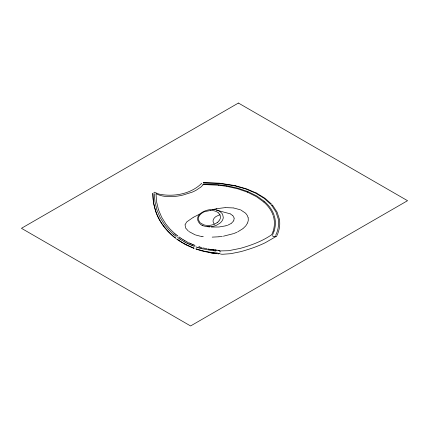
<?xml version="1.0" encoding="UTF-8"?>
<svg xmlns="http://www.w3.org/2000/svg" width="429" height="429" viewBox="0 0 429 429"><rect width="100%" height="100%" fill="white"/><g stroke="black" fill="none" stroke-linecap="round" stroke-linejoin="round"><path stroke-width="0.64" d="M154.354 193.667L154.96 201.812L156.858 209.776M156.022 194.005L156.606 201.882L158.446 209.588M152.788 193.393L153.432 202.509L155.657 211.4M152.933 193.388C152.686 205.126 156.655 216.838 163.749 226.174M185.055 224.876L185.703 227.981M185.103 224.598L186.803 221.857L193.232 217.385M273.187 231.027C274.742 226.212 274.871 220.817 273.3 215.948M274.169 230.899C275.697 226.18 275.863 220.597 274.26 215.717M273.144 231.167L271.965 234.255M274.104 231.086L272.699 234.668M247.624 222.844L248.289 220.361L248.198 217.937M247.522 223.08L245.747 225.901L243.087 228.507M276.807 235.811C279.311 230.829 280.341 224.716 279.418 219.423M275.632 235.392C278.137 230.496 279.156 224.356 278.265 219.208M233.751 220.704L234.17 218.205M233.639 220.919L231.333 223.343M218.967 220.897L220.077 219.063A15.98 9.223 0 0 0 220.485 217.154L220.018 214.865L218.511 212.913M220.136 252.971L220.147 252.965A2.15 1.244 0 0 1 219.868 253.228M201.732 183.269C190.985 194.047 173.702 197.131 159.175 194.123A14.495 8.371 0 0 1 156.135 192.927L155.454 192.546M203.378 184.524L200.987 186.974L196.385 190.09A42.278 24.41 0 0 1 192.187 192.154L182.952 195.061A36.599 21.128 0 0 1 176.464 196.23C169.632 196.97 162.242 197.008 156.022 193.688M242.835 228.711L237.612 231.917M217.23 222.538C214.184 224.785 210.264 225.734 206.521 225.364A9.561 5.518 0 0 1 203.63 224.775L200.037 222.71L198.429 219.793A15.085 8.709 0 0 1 198.611 217.251L198.74 216.892A16.281 9.4 0 0 1 200.997 213.851L202.536 212.714A13.235 7.642 0 0 1 204.831 211.583L210.671 210.457M271.782 234.652C263.824 240.186 254.735 243.924 245.527 246.82A74.903 43.243 0 0 1 240.261 248.375L228.507 250.724L220.801 250.906A4.789 2.762 0 0 1 218.876 250.504L219.214 250.649M276.362 236.309L265.342 242.685A103.662 59.851 0 0 1 249.287 249.093L244.08 250.713A86.256 49.796 0 0 1 240.111 251.791L230.748 253.689L222.839 254.252A15.551 8.982 0 0 1 220.683 254.113L220.576 254.102M231.097 223.509L228.131 225.021M193.447 217.262L199.796 214.05M236.921 232.255L234.148 233.414M227.558 225.236L225.858 225.783M233.644 233.601L223.412 236.202M225.536 225.868L219.198 226.957M212.709 209.593L216.189 208.794M216.264 208.784L216.548 208.725M216.833 208.671L225.193 207.62M222.313 236.374L219.063 236.765M218.854 236.787L212.199 237.124M218.785 226.995L211.245 227.054M203.346 182.625L219.519 183.183L235.022 185.596M225.482 207.604L233.365 207.936M203.335 182.829L219.294 183.403L234.502 185.784M203.389 184.003L215.176 184.347L226.603 185.698M275.187 236.599L275.413 236.594A1.77 1.019 0 0 0 275.649 236.567M203.625 184.524L218.597 185.231M274.941 236.599L274.453 236.556M217.551 253.051L217.181 253.024M217.61 250.23L217.841 250.246A2.107 1.217 0 0 1 218.377 250.327L218.64 250.402M216.935 253.008L216.441 252.971M216.688 250.161L217.321 250.22M209.808 226.952L206.274 226.555M215.878 251.008L215.524 250.976M216.195 252.949L215.701 252.906M216.65 250.166L215.884 250.091M215.288 250.96L214.94 250.927M215.46 252.885L214.972 252.842M216.243 253.469L215.69 253.416M216.007 250.107L215.315 250.037M215.776 250.086L213.953 249.893M214.704 250.901L214.355 250.868M214.725 252.815L214.243 252.767M215.444 253.394L214.956 253.341M215.197 250.032L214.859 249.989M218.479 185.221L226.512 186.304M207.116 226.668L212.768 226.367A14.023 8.097 0 0 0 216.752 225.112L219.991 223.123A18.308 10.569 0 0 0 223.284 217.487L222.624 214.42A13.433 7.754 0 0 0 220.603 212.13C213.428 204.799 189.441 213.68 200.445 224.292M203.282 236.69L201.957 236.524M213.658 250.793L213.31 250.756M214.001 252.74L213.519 252.686M214.714 253.314L214.227 253.26M213.728 249.866L214.044 249.909M213.079 250.729L202.477 248.82M213.277 252.66L212.918 252.617M213.985 253.233L213.626 253.19M218.913 253.914L217.868 253.791M213.814 249.882L213.283 249.812M213.588 249.85L213.057 249.785M212.677 252.584L212.199 252.525M213.385 253.164L212.902 253.099M217.347 253.727L216.565 253.63M212.838 249.758L213.133 249.796M212.612 249.726L212.902 249.769M216.044 253.566L215.004 253.426M212.167 249.667L212.677 249.737M211.964 252.493L211.486 252.429M212.661 253.067L210.264 252.719M212.452 249.71L211.947 249.635M214.452 253.351L212.087 253.003M211.996 249.646L211.502 249.576M211.25 252.397L210.778 252.332M211.829 252.954L211.47 252.906M201.914 236.518L201.276 236.422M211.545 249.581L210.843 249.474M233.633 207.974L240.331 209.786M210.542 252.295L210.076 252.225M211.234 252.869L210.88 252.815M210.65 249.447L210.162 249.372M209.84 252.188L209.491 252.134M203.153 184.491L202.729 184.4M209.851 249.319L210.183 249.372M210.028 249.351L209.701 249.292M209.255 252.096L208.794 252.016M210.001 252.676L202.761 251.169L195.994 249.142M226.882 185.746L237.891 188.17L247.839 191.559M209.717 249.297L208.628 249.11M226.566 186.315L237.575 188.771L247.522 192.192M208.564 251.979L208.215 251.914M274.169 236.508L273.482 236.347M207.985 251.877L207.411 251.769M205.952 226.496L203.866 225.976M200.713 236.325L195.501 234.947M208.633 249.11L208.172 249.024M207.18 251.726L206.837 251.662M206.606 251.614L206.038 251.501M207.116 248.82L203.678 248.059M205.813 251.453L205.475 251.383M205.25 251.335L204.799 251.238M234.947 185.58L246.38 188.803L256.628 193.152M234.534 185.789L234.738 185.837M234.679 185.827L245.742 188.964L255.491 193.082M204.129 251.088L203.571 250.96M203.346 250.906L202.241 250.633M216.259 210.087L230.094 213.787M203.201 247.941L202.847 247.849M202.268 248.772L201.844 248.664M202.021 250.579L201.694 250.493M201.635 248.606L201.319 248.525M201.474 250.434L201.04 250.316M201.11 248.471L200.692 248.359M200.82 250.257L200.386 250.139M201.576 247.512L201.158 247.394M200.482 248.3L200.07 248.182M200.171 250.08L199.737 249.957M218.613 250.391L218.484 250.359A1.963 1.131 0 0 0 218.222 250.3M200.954 247.34L200.643 247.249M199.86 248.123L199.549 248.037M200.434 247.19L199.925 247.04M199.523 249.893L198.986 249.737M199.346 247.978L199.035 247.887M198.831 247.823L198.418 247.699M199.721 246.975L199.308 246.852M198.772 249.673L198.45 249.576M198.214 247.635L197.807 247.512M198.236 249.506L197.705 249.34M199.11 246.788L198.804 246.696M197.603 247.447L197.201 247.313M197.496 249.276L197.174 249.174M196.997 247.249L196.595 247.115M196.965 249.104L196.439 248.933M196.391 247.05L196.091 246.948M196.23 248.858L195.914 248.75M203.571 225.879L202.424 225.423M195.018 246.573L194.718 246.466M273.235 236.261L272.688 236.014M194.128 248.118L193.742 247.973M195.023 234.776L188.953 231.553M195.034 245.399L194.552 245.216M194.005 246.203L193.613 246.053M193.994 248.418L193.581 248.262M193.538 247.892L193.136 247.742M193.415 245.978L192.932 245.79M194.358 245.141L194.069 245.029M193.377 248.182L185.14 244.423L177.59 239.779M192.932 247.662L192.53 247.501M193.881 244.954L193.5 244.803M192.739 245.715L192.353 245.56M192.326 247.426L191.833 247.222M193.313 244.728L192.841 244.535M192.165 245.485L191.779 245.329M247.78 191.532L256.885 196.037L264.425 201.453M191.629 247.142L191.237 246.975M192.653 244.46L192.278 244.305M191.591 245.249L191.211 245.093M247.361 192.128L256.435 196.67L263.867 202.097M191.039 246.895L190.648 246.729M192.09 244.224L191.72 244.069M191.023 245.013L190.648 244.852M190.455 246.648L189.967 246.434M191.538 243.988L191.168 243.828M190.465 244.771L190.09 244.61M189.774 246.348L189.291 246.133M190.985 243.747L190.621 243.581M189.908 244.525L189.538 244.364M202.365 225.397L202.043 225.246M190.444 243.5L190.079 243.334M189.355 244.278L188.894 244.069M189.103 246.048L188.722 245.876M240.83 210.006L245.511 213.133M189.902 243.254L189.543 243.082M188.529 245.785L188.154 245.608M188.712 243.983L188.352 243.817M189.361 243.002L188.921 242.787M187.966 245.522L187.494 245.297M188.17 243.731L187.811 243.559M187.634 243.468L187.189 243.254M187.312 245.206L186.846 244.98M230.33 213.899L232.813 215.642M201.989 225.22L200.777 224.528M188.304 242.487L187.864 242.267M187.006 243.163L186.658 242.986M186.663 244.889L186.293 244.702M256.456 193.061L264.988 198.273L271.804 204.376M187.693 242.181L187.258 241.956M186.481 242.894L185.521 242.396M186.111 244.61L185.113 244.09M255.877 193.275L264.173 198.386L270.785 204.338M186.658 241.645L186.229 241.414M185.349 242.305L185.001 242.122M184.931 243.994L184.486 243.758M186.063 241.323L185.135 240.814M184.835 242.031L184.491 241.843M184.309 243.656L183.95 243.463M184.32 241.747L183.896 241.511M183.773 243.366L182.727 242.771M184.969 240.723L184.556 240.487M183.73 241.414L183.312 241.178M184.39 240.39L184.062 240.197M182.55 242.669L182.121 242.417M183.896 240.101L183.489 239.859M182.561 240.739L182.234 240.54M181.95 242.315L181.521 242.058M183.328 239.763L182.926 239.516M182.068 240.444L180.609 239.532M181.349 241.951L180.925 241.693M182.765 239.42L181.73 238.765M180.759 241.586L179.756 240.948M180.453 239.43L179.976 239.119M219.385 250.751L219.836 251.115M181.569 238.663L180.711 238.1M179.59 240.841L179.097 240.519M179.815 239.017L179.343 238.701M272.474 235.88L272.227 235.693M178.936 240.406L178.448 240.079M180.555 237.993L180.019 237.628M179.188 238.594L178.18 237.902M178.287 239.967L177.885 239.688M179.864 237.521L179.011 236.921M177.724 239.58L177.166 239.184M178.03 237.789L177.627 237.505M177.429 239.666L176.952 239.323M177.005 239.071L176.614 238.781M177.912 236.111L177.622 235.891M176.298 236.518L175.209 235.666M177.477 235.784L177.043 235.446M175.525 237.972L175.225 237.736M175.536 238.267C166.645 231.515 159.298 222.109 155.641 211.341M175.07 237.618L174.694 237.323M176.898 235.333L176.405 234.942M174.544 237.205L173.879 236.669M175.064 235.553L174.013 234.69M176.26 234.829L175.981 234.604M175.842 234.491L175.289 234.03M173.734 236.551L173.3 236.191M188.369 231.092L185.864 228.266M173.155 236.068L168.077 231.29L163.637 226.024M175.155 233.918L174.748 233.569M173.874 234.572L173.531 234.282M173.396 234.164L168.699 229.649L164.602 224.721M174.614 233.456L170.05 229.059L166.103 224.324M264.602 201.609C268.752 205.266 272.254 209.824 274.056 215.101M263.835 202.064C267.916 205.684 271.359 210.189 273.123 215.396M245.774 213.406L247.313 215.503L248.16 217.766M232.958 215.798L234.132 217.996M272.324 204.971L272.688 205.394M271.466 205.116L271.696 205.394M219.964 251.255L220.249 251.7M272.715 205.427L277.075 212.103L279.354 219.063M271.755 205.464L275.981 211.985L278.207 218.854M165.905 224.056L161.658 217.224L158.548 209.888M164.398 224.447L160.108 217.524L156.966 210.103M210.671 210.435A9.159 5.287 0 0 1 218.479 212.923M218.924 220.967A15.98 9.223 0 0 1 217.187 222.608M153.85 192.299A1.367 0.794 0 0 1 154.327 192.251M154.563 192.262A1.496 0.863 0 0 1 154.976 192.337M220.018 214.865A10.055 5.808 0 0 0 218.769 215.202L216.098 216.473A12.248 7.073 0 0 0 213.063 221.487L213.781 223.45A10.092 5.824 0 0 0 214.393 224.169M276.212 236.4A1.249 0.724 0 0 1 276.045 236.47M219.686 253.341A1.839 1.062 0 0 1 219.492 253.432M219.063 253.566A1.727 0.997 0 0 1 218.393 253.63M238.411 103.046L21.45 228.303L190.589 325.954L407.55 200.697L238.411 103.046"/></g></svg>
